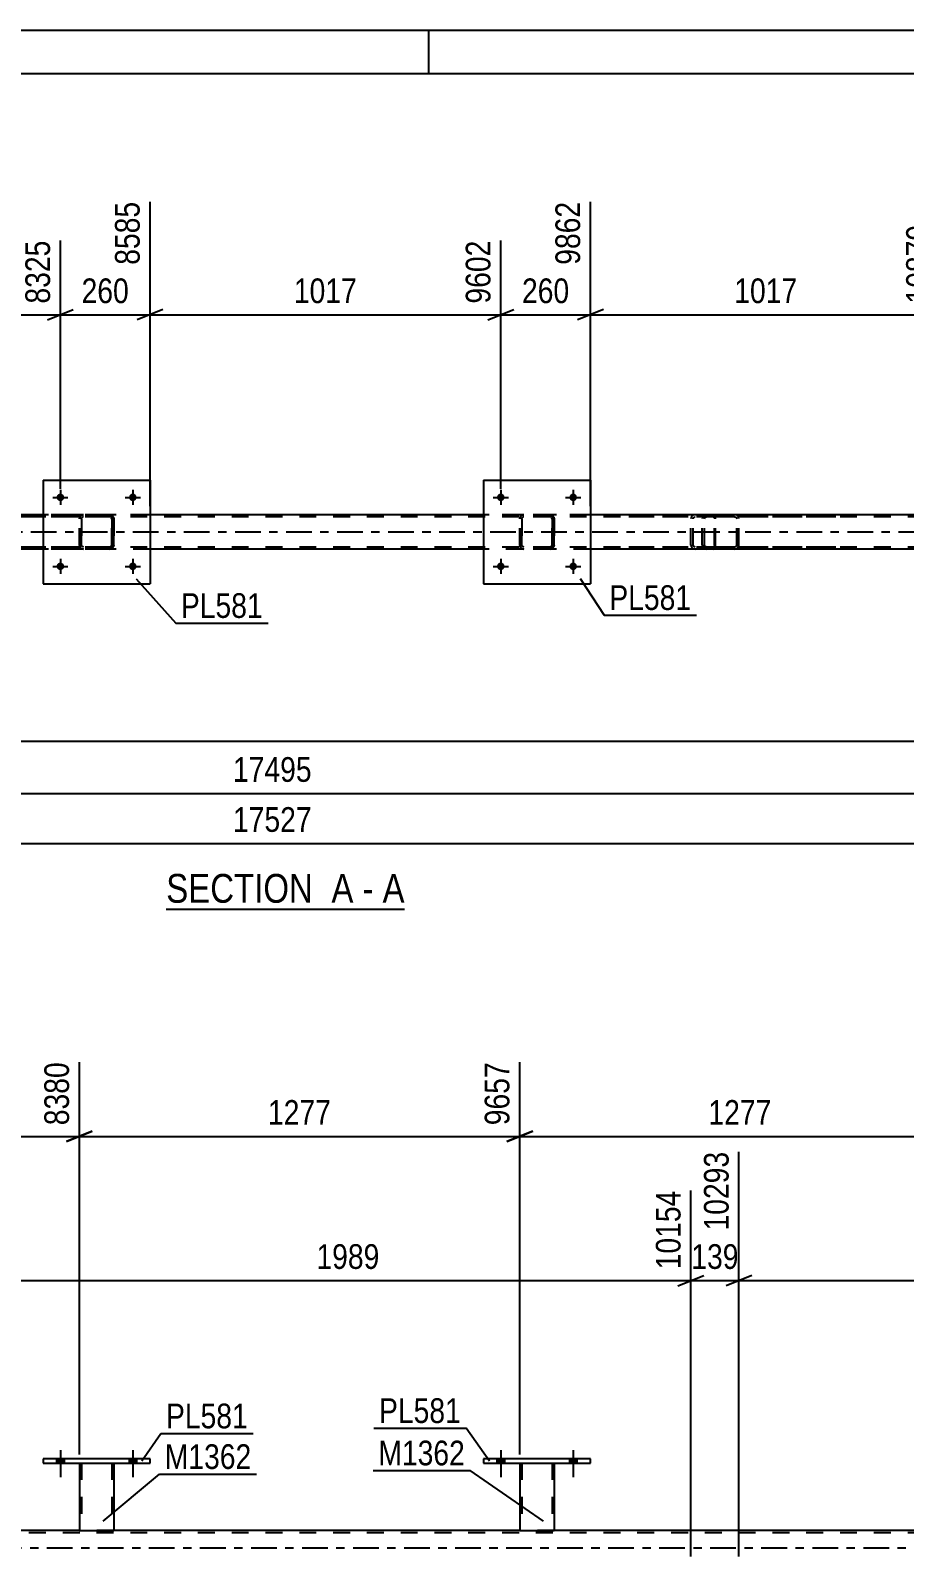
# Model space of a CAD drawing. Header units: millimetres. Extents: x -45 to 796, y -418 to 176.
# Drawn here: x 329.5 to 430.9, y -1 to 176 of the extents above; entities that cross this region are included whole.
import ezdxf

# ---------------------------------------------------------------- set-up
doc = ezdxf.new("R2010")
doc.units = ezdxf.units.MM
doc.linetypes.add('DXK_LINE_DOT2', pattern=[3.9198, 1.9599, -1.9599])
doc.linetypes.add('DXK_LINE_DOT3', pattern=[5.9187, 2.979, -0.9799, 0.9799, -0.9799])
doc.styles.add('Arial Narrow', font='ARIALN.TTF', dxfattribs={"height": 0.2})

# ---------------------------------------------------------------- blocks, each defined once
blk = doc.blocks.new('Unknown-122568648-1133')
at = {"color": 5, "linetype": 'Continuous'}
for p, q in [((795.73, 175.95), (-45.27, 175.95)), ((375.73, 170.95), (375.73, 175.95)), ((790.73, 170.95), (-40.27, 170.95))]:
    blk.add_line(p, q, dxfattribs=at)
blk = doc.blocks.new('Unknown-122568648-11 - 3869')
at = {"color": 6, "linetype": 'Continuous'}
blk.add_line((345.29, 74.06), (372.94, 74.06), dxfattribs=at)
at = {"color": 0, "linetype": 'Continuous'}
for points in [[(363.4, 74.81), (363.4, 78.31), (345.29, 78.31), (345.29, 74.81)], [(367.01, 74.81), (367.01, 78.31), (364.45, 78.31), (364.45, 74.81)], [(369.33, 74.81), (369.33, 78.31), (368.06, 78.31), (368.06, 74.81)], [(372.94, 74.81), (372.94, 78.31), (370.38, 78.31), (370.38, 74.81)]]:
    blk.add_wipeout(points, dxfattribs=at)
at = {"color": 7, "linetype": 'Continuous', "style": 'Arial Narrow'}
for s, p in [('SECTION ', (345.29, 74.81)), ('A', (364.45, 74.81)), ('A', (370.38, 74.81)), ('-', (368.06, 74.81))]:
    blk.add_text(s, height=3.34, dxfattribs=at).set_placement(p)
blk = doc.blocks.new('Part-122568648-4016 - 3869')
at = {"color": 7, "linetype": 'DXK_LINE_DOT2'}
for p, q in [((407.5, 119.5), (407.46, 119.33)), ((407.46, 116.29), (407.46, 119.33)), ((407.5, 119.52), (407.5, 119.5)), ((407.72, 119.33), (407.74, 119.43)), ((407.72, 116.29), (407.72, 119.33)), ((407.74, 119.43), (407.79, 119.5)), ((407.97, 119.81), (407.78, 119.78)), ((407.79, 119.5), (407.88, 119.56)), ((407.88, 119.56), (407.97, 119.57)), ((422.96, 119.81), (407.97, 119.81)), ((422.96, 119.57), (407.97, 119.57)), ((411.4, 119.78), (411.21, 119.81)), ((411.21, 119.57), (411.31, 119.56)), ((411.31, 119.56), (411.39, 119.5)), ((411.39, 119.5), (411.44, 119.43)), ((411.44, 119.43), (411.46, 119.33)), ((411.46, 116.29), (411.46, 119.33)), ((411.68, 119.5), (411.68, 119.52)), ((411.72, 119.33), (411.68, 119.5)), ((411.72, 116.29), (411.72, 119.33)), ((407.46, 116.29), (407.48, 116.2)), ((407.48, 116.2), (407.5, 116.11)), ((407.74, 116.2), (407.72, 116.29)), ((407.79, 116.13), (407.74, 116.2)), ((407.78, 115.85), (407.97, 115.81)), ((407.88, 116.07), (407.79, 116.13)), ((407.97, 116.05), (407.88, 116.07)), ((422.96, 116.05), (407.97, 116.05)), ((422.96, 115.81), (407.97, 115.81)), ((411.31, 116.07), (411.21, 116.05)), ((411.21, 115.81), (411.4, 115.85)), ((411.39, 116.13), (411.31, 116.07)), ((411.44, 116.2), (411.39, 116.13)), ((411.46, 116.29), (411.44, 116.2)), ((411.68, 116.11), (411.7, 116.2)), ((411.7, 116.2), (411.72, 116.29))]:
    blk.add_line(p, q, dxfattribs=at)
for centre, start, end in [((407.95, 119.31), 110.7583, 155.68), ((411.23, 119.31), 24.32, 69.2417), ((407.95, 116.32), 204.32, 249.2417), ((411.23, 116.32), 290.7583, 335.68)]:
    blk.add_arc(centre, 0.496, start, end, dxfattribs=at)
blk = doc.blocks.new('Part-122568648-4022 - 3869')
at = {"color": 7, "linetype": 'DXK_LINE_DOT2'}
for p, q in [((699.79, 119.57), (57.33, 119.57)), ((699.79, 119.81), (75.61, 119.81)), ((343.41, 119.81), (331.01, 119.81)), ((394.49, 119.81), (382.09, 119.81)), ((699.79, 116.05), (57.33, 116.05)), ((343.41, 115.81), (331.01, 115.81)), ((394.49, 115.81), (382.09, 115.81))]:
    blk.add_line(p, q, dxfattribs=at)
at = {"color": 2, "linetype": 'Continuous'}
for p, q in [((331.01, 119.81), (292.33, 119.81)), ((382.09, 119.81), (343.41, 119.81)), ((433.17, 119.81), (394.49, 119.81)), ((331.01, 115.81), (292.33, 115.81)), ((382.09, 115.81), (343.41, 115.81)), ((433.17, 115.81), (394.49, 115.81))]:
    blk.add_line(p, q, dxfattribs=at)
at = {"color": 7, "linetype": 'DXK_LINE_DOT3'}
blk.add_line((57.33, 117.81), (699.79, 117.81), dxfattribs=at)
blk = doc.blocks.new('Part-122568648-3949 - 3869')
at = {"color": 2, "linetype": 'Continuous'}
for p, q in [((331.01, 123.81), (331.01, 111.81)), ((331.01, 123.81), (343.41, 123.81)), ((343.41, 123.81), (343.41, 111.81)), ((331.01, 111.81), (343.41, 111.81))]:
    blk.add_line(p, q, dxfattribs=at)
blk = doc.blocks.new('Part-122568648-3950 - 3869')
at = {"color": 7, "linetype": 'DXK_LINE_DOT2'}
for p, q in [((335.21, 119.33), (335.25, 119.52)), ((335.25, 119.52), (335.21, 119.33)), ((335.21, 116.29), (335.21, 119.33)), ((335.21, 119.33), (335.21, 119.33)), ((335.21, 116.29), (335.21, 119.33)), ((335.45, 119.33), (335.47, 119.43)), ((335.45, 119.33), (335.47, 119.43)), ((335.45, 116.29), (335.45, 119.33)), ((335.45, 119.33), (335.45, 119.33)), ((335.45, 119.33), (335.45, 116.29)), ((335.52, 119.5), (335.47, 119.43)), ((335.5, 119.78), (335.69, 119.81)), ((335.69, 119.81), (335.5, 119.78)), ((335.6, 119.56), (335.52, 119.5)), ((335.69, 119.57), (335.6, 119.56)), ((338.73, 119.81), (335.69, 119.81)), ((338.73, 119.57), (335.69, 119.57)), ((338.73, 119.81), (338.91, 119.78)), ((338.91, 119.78), (338.73, 119.81)), ((338.82, 119.56), (338.73, 119.57)), ((338.9, 119.5), (338.82, 119.56)), ((338.9, 119.5), (338.95, 119.43)), ((338.95, 119.43), (338.97, 119.33)), ((338.97, 119.33), (338.95, 119.43)), ((338.97, 116.29), (338.97, 119.33)), ((338.97, 119.33), (338.97, 119.33)), ((338.97, 119.33), (338.97, 116.29)), ((339.17, 119.52), (339.21, 119.33)), ((339.21, 119.33), (339.17, 119.52)), ((339.21, 116.29), (339.21, 119.33)), ((339.21, 119.33), (339.21, 119.33)), ((339.21, 119.33), (339.21, 116.29)), ((335.21, 116.29), (335.21, 116.29)), ((335.25, 116.11), (335.21, 116.29)), ((335.21, 116.29), (335.25, 116.11)), ((335.45, 116.29), (335.45, 116.29)), ((335.47, 116.2), (335.45, 116.29)), ((335.47, 116.2), (335.45, 116.29)), ((335.52, 116.12), (335.47, 116.2)), ((335.69, 115.81), (335.5, 115.85)), ((335.5, 115.85), (335.69, 115.81)), ((335.6, 116.07), (335.52, 116.12)), ((335.69, 116.05), (335.6, 116.07)), ((338.73, 116.05), (335.69, 116.05)), ((338.73, 115.81), (335.69, 115.81)), ((338.82, 116.07), (338.73, 116.05)), ((338.91, 115.85), (338.73, 115.81)), ((338.73, 115.81), (338.91, 115.85)), ((338.9, 116.12), (338.82, 116.07)), ((338.95, 116.2), (338.9, 116.12)), ((338.97, 116.29), (338.95, 116.2)), ((338.95, 116.2), (338.97, 116.29)), ((338.97, 116.29), (338.97, 116.29)), ((339.21, 116.29), (339.17, 116.11)), ((339.17, 116.11), (339.21, 116.29)), ((339.21, 116.29), (339.21, 116.29))]:
    blk.add_line(p, q, dxfattribs=at)
at = {"color": 7, "linetype": 'DXK_LINE_DOT3'}
blk.add_line((337.21, 117.81), (337.21, 117.81), dxfattribs=at)
at = {"color": 7, "linetype": 'DXK_LINE_DOT2'}
for centre, start, end in [((335.69, 119.33), 112.5, 157.5), ((335.69, 119.33), 112.5, 157.5), ((338.73, 119.33), 22.5, 67.5), ((338.73, 119.33), 22.5, 67.5), ((335.69, 116.29), 202.5, 247.5), ((335.69, 116.29), 202.5, 247.5), ((338.73, 116.29), 292.5, 337.5), ((338.73, 116.29), 292.5, 337.5)]:
    blk.add_arc(centre, 0.48, start, end, dxfattribs=at)
blk = doc.blocks.new('Part-122568648-3994 - 3869')
at = {"color": 7, "linetype": 'DXK_LINE_DOT2'}
for p, q in [((408.74, 119.81), (396.58, 119.81)), ((408.74, 119.57), (396.58, 119.57)), ((406.18, 119.5), (406.14, 119.33)), ((406.14, 116.29), (406.14, 119.33)), ((406.18, 119.52), (406.18, 119.5)), ((406.4, 119.33), (406.42, 119.43)), ((406.4, 116.29), (406.4, 119.33)), ((406.42, 119.43), (406.47, 119.5)), ((406.65, 119.81), (406.46, 119.78)), ((406.47, 119.5), (406.55, 119.56)), ((406.55, 119.56), (406.65, 119.57)), ((407.46, 119.81), (407.46, 119.57)), ((408.84, 119.78), (408.74, 119.81)), ((408.74, 119.57), (408.79, 119.56)), ((408.79, 119.56), (408.83, 119.5)), ((408.83, 119.5), (408.86, 119.43)), ((408.93, 119.67), (408.84, 119.78)), ((408.86, 119.43), (408.87, 119.33)), ((408.87, 116.29), (408.87, 119.33)), ((408.99, 119.52), (408.93, 119.67)), ((409.01, 119.33), (408.99, 119.52)), ((409.01, 116.29), (409.01, 119.33)), ((408.74, 116.05), (396.58, 116.05)), ((408.74, 115.81), (396.58, 115.81)), ((406.14, 116.29), (406.16, 116.2)), ((406.16, 116.2), (406.18, 116.11)), ((406.42, 116.2), (406.4, 116.29)), ((406.47, 116.13), (406.42, 116.2)), ((406.46, 115.85), (406.65, 115.81)), ((406.55, 116.07), (406.47, 116.13)), ((406.65, 116.05), (406.55, 116.07)), ((407.46, 115.81), (407.46, 116.05)), ((408.79, 116.07), (408.74, 116.05)), ((408.74, 115.81), (408.84, 115.85)), ((408.83, 116.13), (408.79, 116.07)), ((408.86, 116.2), (408.83, 116.13)), ((408.84, 115.85), (408.93, 115.96)), ((408.87, 116.29), (408.86, 116.2)), ((408.93, 115.96), (408.99, 116.11)), ((408.99, 116.11), (409.01, 116.29))]:
    blk.add_line(p, q, dxfattribs=at)
for centre, start, end in [((406.63, 119.32), 111.1941, 156.1506), ((406.63, 116.31), 203.8494, 248.8059)]:
    blk.add_arc(centre, 0.492, start, end, dxfattribs=at)
blk = doc.blocks.new('Bolt-122568648-4074 - 3869')
at = {"linetype": 'Continuous'}
for points in [[(384.53, 113.82, -1), (383.65, 113.82, -1)], [(392.93, 113.82, -1), (392.05, 113.82, -1)]]:
    blk.add_hatch(color=1, dxfattribs=at).paths.add_polyline_path(points)
at = {"color": 1, "linetype": 'Continuous'}
for p, q in [((383.21, 113.82), (384.97, 113.82)), ((384.09, 114.7), (384.09, 112.94)), ((391.61, 113.82), (393.37, 113.82)), ((392.49, 114.7), (392.49, 112.94))]:
    blk.add_line(p, q, dxfattribs=at)
blk = doc.blocks.new('Bolt-122568648-4075 - 3869')
at = {"linetype": 'Continuous'}
for points in [[(384.53, 121.82, -1), (383.65, 121.82, -1)], [(392.93, 121.82, -1), (392.05, 121.82, -1)]]:
    blk.add_hatch(color=1, dxfattribs=at).paths.add_polyline_path(points)
at = {"color": 1, "linetype": 'Continuous'}
for p, q in [((384.09, 122.7), (384.09, 120.94)), ((392.49, 122.7), (392.49, 120.94)), ((383.21, 121.82), (384.97, 121.82)), ((391.61, 121.82), (393.37, 121.82))]:
    blk.add_line(p, q, dxfattribs=at)
blk = doc.blocks.new('Bolt-122568648-4076 - 3869')
at = {"linetype": 'Continuous'}
for points in [[(333.45, 113.82, -1), (332.57, 113.82, -1)], [(341.85, 113.82, -1), (340.97, 113.82, -1)]]:
    blk.add_hatch(color=1, dxfattribs=at).paths.add_polyline_path(points)
at = {"color": 1, "linetype": 'Continuous'}
for p, q in [((332.13, 113.82), (333.89, 113.82)), ((333.01, 114.7), (333.01, 112.94)), ((340.53, 113.82), (342.29, 113.82)), ((341.41, 114.7), (341.41, 112.94))]:
    blk.add_line(p, q, dxfattribs=at)
blk = doc.blocks.new('Bolt-122568648-4077 - 3869')
at = {"linetype": 'Continuous'}
for points in [[(333.45, 121.82, -1), (332.57, 121.82, -1)], [(341.85, 121.82, -1), (340.97, 121.82, -1)]]:
    blk.add_hatch(color=1, dxfattribs=at).paths.add_polyline_path(points)
at = {"color": 1, "linetype": 'Continuous'}
for p, q in [((333.01, 122.7), (333.01, 120.94)), ((341.41, 122.7), (341.41, 120.94)), ((332.13, 121.82), (333.89, 121.82)), ((340.53, 121.82), (342.29, 121.82))]:
    blk.add_line(p, q, dxfattribs=at)
blk = doc.blocks.new('Part-122568648-4078 - 3869')
at = {"color": 7, "linetype": 'DXK_LINE_DOT2'}
for p, q in [((322.36, 119.5), (322.33, 119.33)), ((322.33, 116.29), (322.33, 119.33)), ((322.37, 119.52), (322.36, 119.5)), ((322.58, 119.33), (322.6, 119.43)), ((322.58, 116.29), (322.58, 119.33)), ((322.6, 119.43), (322.66, 119.5)), ((322.84, 119.81), (322.64, 119.78)), ((322.66, 119.5), (322.74, 119.56)), ((322.74, 119.56), (322.84, 119.57)), ((337.83, 119.81), (322.84, 119.81)), ((337.83, 119.57), (322.84, 119.57)), ((326.27, 119.78), (326.07, 119.81)), ((326.07, 119.57), (326.17, 119.56)), ((326.17, 119.56), (326.25, 119.5)), ((326.25, 119.5), (326.31, 119.43)), ((326.31, 119.43), (326.33, 119.33)), ((326.33, 116.29), (326.33, 119.33)), ((326.55, 119.5), (326.55, 119.52)), ((326.59, 119.33), (326.55, 119.5)), ((326.59, 116.29), (326.59, 119.33)), ((322.33, 116.29), (322.35, 116.2)), ((322.35, 116.2), (322.37, 116.11)), ((322.6, 116.2), (322.58, 116.29)), ((322.66, 116.13), (322.6, 116.2)), ((322.64, 115.85), (322.84, 115.81)), ((322.74, 116.07), (322.66, 116.13)), ((322.84, 116.05), (322.74, 116.07)), ((337.83, 116.05), (322.84, 116.05)), ((337.83, 115.81), (322.84, 115.81)), ((326.17, 116.07), (326.07, 116.05)), ((326.07, 115.81), (326.27, 115.85)), ((326.25, 116.13), (326.17, 116.07)), ((326.31, 116.2), (326.25, 116.13)), ((326.33, 116.29), (326.31, 116.2)), ((326.55, 116.11), (326.57, 116.2)), ((326.57, 116.2), (326.59, 116.29))]:
    blk.add_line(p, q, dxfattribs=at)
for centre, start, end in [((322.82, 119.31), 110.7583, 155.68), ((326.09, 119.31), 24.32, 69.2417), ((322.82, 116.32), 204.32, 249.2417), ((326.09, 116.32), 290.7583, 335.68)]:
    blk.add_arc(centre, 0.496, start, end, dxfattribs=at)
blk = doc.blocks.new('Part-122568648-4134 - 3869')
at = {"color": 7, "linetype": 'DXK_LINE_DOT2'}
for p, q in [((386.29, 119.33), (386.33, 119.52)), ((386.33, 119.52), (386.29, 119.33)), ((386.29, 116.29), (386.29, 119.33)), ((386.29, 119.33), (386.29, 119.33)), ((386.29, 116.29), (386.29, 119.33)), ((386.53, 119.33), (386.55, 119.43)), ((386.53, 119.33), (386.55, 119.43)), ((386.53, 116.29), (386.53, 119.33)), ((386.53, 119.33), (386.53, 119.33)), ((386.53, 119.33), (386.53, 116.29)), ((386.6, 119.5), (386.55, 119.43)), ((386.59, 119.78), (386.77, 119.81)), ((386.77, 119.81), (386.59, 119.78)), ((386.68, 119.56), (386.6, 119.5)), ((386.77, 119.57), (386.68, 119.56)), ((389.81, 119.81), (386.77, 119.81)), ((389.81, 119.57), (386.77, 119.57)), ((389.81, 119.81), (389.99, 119.78)), ((389.99, 119.78), (389.81, 119.81)), ((389.9, 119.56), (389.81, 119.57)), ((389.98, 119.5), (389.9, 119.56)), ((389.98, 119.5), (390.03, 119.43)), ((390.03, 119.43), (390.05, 119.33)), ((390.05, 119.33), (390.03, 119.43)), ((390.05, 116.29), (390.05, 119.33)), ((390.05, 119.33), (390.05, 119.33)), ((390.05, 119.33), (390.05, 116.29)), ((390.25, 119.52), (390.29, 119.33)), ((390.29, 119.33), (390.25, 119.52)), ((390.29, 116.29), (390.29, 119.33)), ((390.29, 119.33), (390.29, 119.33)), ((390.29, 119.33), (390.29, 116.29)), ((386.29, 116.29), (386.29, 116.29)), ((386.33, 116.11), (386.29, 116.29)), ((386.29, 116.29), (386.33, 116.11)), ((386.53, 116.29), (386.53, 116.29)), ((386.55, 116.2), (386.53, 116.29)), ((386.55, 116.2), (386.53, 116.29)), ((386.6, 116.12), (386.55, 116.2)), ((386.77, 115.81), (386.59, 115.85)), ((386.59, 115.85), (386.77, 115.81)), ((386.68, 116.07), (386.6, 116.12)), ((386.77, 116.05), (386.68, 116.07)), ((389.81, 116.05), (386.77, 116.05)), ((389.81, 115.81), (386.77, 115.81)), ((389.9, 116.07), (389.81, 116.05)), ((389.99, 115.85), (389.81, 115.81)), ((389.81, 115.81), (389.99, 115.85)), ((389.98, 116.12), (389.9, 116.07)), ((390.03, 116.2), (389.98, 116.12)), ((390.05, 116.29), (390.03, 116.2)), ((390.03, 116.2), (390.05, 116.29)), ((390.05, 116.29), (390.05, 116.29)), ((390.29, 116.29), (390.25, 116.11)), ((390.25, 116.11), (390.29, 116.29)), ((390.29, 116.29), (390.29, 116.29))]:
    blk.add_line(p, q, dxfattribs=at)
at = {"color": 7, "linetype": 'DXK_LINE_DOT3'}
blk.add_line((388.29, 117.81), (388.29, 117.81), dxfattribs=at)
at = {"color": 7, "linetype": 'DXK_LINE_DOT2'}
for centre, start, end in [((386.77, 119.33), 112.5, 157.5), ((386.77, 119.33), 112.5, 157.5), ((389.81, 119.33), 22.5, 67.5), ((389.81, 119.33), 22.5, 67.5), ((386.77, 116.29), 202.5, 247.5), ((386.77, 116.29), 202.5, 247.5), ((389.81, 116.29), 292.5, 337.5), ((389.81, 116.29), 292.5, 337.5)]:
    blk.add_arc(centre, 0.48, start, end, dxfattribs=at)
blk = doc.blocks.new('Part-122568648-4158 - 3869')
at = {"color": 2, "linetype": 'Continuous'}
for p, q in [((382.09, 123.81), (382.09, 111.81)), ((382.09, 123.81), (394.49, 123.81)), ((394.49, 123.81), (394.49, 111.81)), ((382.09, 111.81), (394.49, 111.81))]:
    blk.add_line(p, q, dxfattribs=at)
blk = doc.blocks.new('Part-122568648-5223 - 5055')
at = {"color": 2, "linetype": 'Continuous'}
for p, q in [((386.29, 9.84), (386.29, 2)), ((390.29, 9.84), (390.29, 2)), ((386.29, 2), (390.29, 2))]:
    blk.add_line(p, q, dxfattribs=at)
at = {"color": 7, "linetype": 'DXK_LINE_DOT2'}
for p, q in [((386.29, 9.84), (390.29, 9.84)), ((386.29, 9.84), (386.29, 9.84)), ((386.29, 9.84), (386.29, 9.84)), ((386.53, 9.84), (386.53, 2)), ((390.05, 9.84), (390.05, 2)), ((390.29, 9.84), (390.29, 9.84)), ((390.29, 9.84), (390.29, 9.84)), ((389.99, 2), (390.03, 2)), ((389.99, 2), (390.03, 2)), ((390.03, 2), (390.05, 2)), ((390.03, 2), (390.05, 2))]:
    blk.add_line(p, q, dxfattribs=at)
blk = doc.blocks.new('Part-122568648-5410 - 5055')
at = {"color": 2, "linetype": 'Continuous'}
for p, q in [((331.01, 10.32), (331.01, 9.84)), ((343.41, 10.32), (331.01, 10.32)), ((331.01, 9.84), (343.41, 9.84)), ((343.41, 9.84), (343.41, 10.32))]:
    blk.add_line(p, q, dxfattribs=at)
blk = doc.blocks.new('Part-122568648-5289 - 5055')
at = {"color": 2, "linetype": 'Continuous'}
for p, q in [((335.21, 2), (288.13, 2)), ((386.29, 2), (339.21, 2)), ((437.37, 2), (390.29, 2))]:
    blk.add_line(p, q, dxfattribs=at)
at = {"color": 7, "linetype": 'DXK_LINE_DOT2'}
for p, q in [((339.21, 2), (335.21, 2)), ((390.29, 2), (386.29, 2)), ((699.79, 1.76), (0, 1.76))]:
    blk.add_line(p, q, dxfattribs=at)
at = {"color": 7, "linetype": 'DXK_LINE_DOT3'}
blk.add_line((0, 0), (699.79, 0), dxfattribs=at)
blk = doc.blocks.new('Part-122568648-5400 - 5055')
at = {"color": 2, "linetype": 'Continuous'}
for p, q in [((382.09, 10.32), (382.09, 9.84)), ((394.49, 10.32), (382.09, 10.32)), ((382.09, 9.84), (394.49, 9.84)), ((394.49, 9.84), (394.49, 10.32))]:
    blk.add_line(p, q, dxfattribs=at)
blk = doc.blocks.new('Bolt-122568648-5367 - 5055')
at = {"linetype": 'Continuous'}
for points in [[(383.65, 9.84), (384.53, 9.84), (384.53, 10.32), (383.65, 10.32)], [(392.05, 9.84), (392.93, 9.84), (392.93, 10.32), (392.05, 10.32)]]:
    blk.add_hatch(color=1, dxfattribs=at).paths.add_polyline_path(points)
at = {"color": 1, "linetype": 'Continuous'}
for p, q in [((384.09, 11.32), (384.09, 8.2)), ((392.49, 11.32), (392.49, 8.2)), ((383.65, 10.32), (383.65, 9.84)), ((384.53, 10.32), (384.53, 9.84)), ((392.05, 10.32), (392.05, 9.84)), ((392.93, 10.32), (392.93, 9.84))]:
    blk.add_line(p, q, dxfattribs=at)
blk = doc.blocks.new('Bolt-122568648-5368 - 5055')
at = {"linetype": 'Continuous'}
for points in [[(383.65, 9.84), (384.53, 9.84), (384.53, 10.32), (383.65, 10.32)], [(392.05, 9.84), (392.93, 9.84), (392.93, 10.32), (392.05, 10.32)]]:
    blk.add_hatch(color=1, dxfattribs=at).paths.add_polyline_path(points)
at = {"color": 1, "linetype": 'Continuous'}
for p, q in [((384.09, 11.32), (384.09, 8.2)), ((392.49, 11.32), (392.49, 8.2)), ((383.65, 10.32), (383.65, 9.84)), ((384.53, 10.32), (384.53, 9.84)), ((392.05, 10.32), (392.05, 9.84)), ((392.93, 10.32), (392.93, 9.84))]:
    blk.add_line(p, q, dxfattribs=at)
blk = doc.blocks.new('Part-122568648-5405 - 5055')
at = {"color": 2, "linetype": 'Continuous'}
for p, q in [((335.21, 9.84), (335.21, 2)), ((339.21, 9.84), (339.21, 2)), ((335.21, 2), (339.21, 2))]:
    blk.add_line(p, q, dxfattribs=at)
at = {"color": 7, "linetype": 'DXK_LINE_DOT2'}
for p, q in [((335.21, 9.84), (339.21, 9.84)), ((335.21, 9.84), (335.21, 9.84)), ((335.21, 9.84), (335.21, 9.84)), ((335.45, 9.84), (335.45, 2)), ((338.97, 9.84), (338.97, 2)), ((339.21, 9.84), (339.21, 9.84)), ((339.21, 9.84), (339.21, 9.84)), ((338.91, 2), (338.95, 2)), ((338.91, 2), (338.95, 2)), ((338.95, 2), (338.97, 2)), ((338.95, 2), (338.97, 2))]:
    blk.add_line(p, q, dxfattribs=at)
blk = doc.blocks.new('Bolt-122568648-5439 - 5055')
at = {"linetype": 'Continuous'}
for points in [[(332.57, 9.84), (333.45, 9.84), (333.45, 10.32), (332.57, 10.32)], [(340.97, 9.84), (341.85, 9.84), (341.85, 10.32), (340.97, 10.32)]]:
    blk.add_hatch(color=1, dxfattribs=at).paths.add_polyline_path(points)
at = {"color": 1, "linetype": 'Continuous'}
for p, q in [((333.01, 11.32), (333.01, 8.2)), ((341.41, 11.32), (341.41, 8.2)), ((332.57, 10.32), (332.57, 9.84)), ((333.45, 10.32), (333.45, 9.84)), ((340.97, 10.32), (340.97, 9.84)), ((341.85, 10.32), (341.85, 9.84))]:
    blk.add_line(p, q, dxfattribs=at)
blk = doc.blocks.new('Bolt-122568648-5519 - 5055')
at = {"linetype": 'Continuous'}
for points in [[(332.57, 9.84), (333.45, 9.84), (333.45, 10.32), (332.57, 10.32)], [(340.97, 9.84), (341.85, 9.84), (341.85, 10.32), (340.97, 10.32)]]:
    blk.add_hatch(color=1, dxfattribs=at).paths.add_polyline_path(points)
at = {"color": 1, "linetype": 'Continuous'}
for p, q in [((333.01, 11.32), (333.01, 8.2)), ((341.41, 11.32), (341.41, 8.2)), ((332.57, 10.32), (332.57, 9.84)), ((333.45, 10.32), (333.45, 9.84)), ((340.97, 10.32), (340.97, 9.84)), ((341.85, 10.32), (341.85, 9.84))]:
    blk.add_line(p, q, dxfattribs=at)
blk = doc.blocks.new('StraightDimension-122568648-12221 - 3869')
at = {"color": 7, "linetype": 'Continuous'}
for p, q in [((292.33, 120.81), (292.33, 156.1)), ((333.01, 122.82), (333.01, 151.6)), ((293.83, 143.59), (290.83, 142.39)), ((331.51, 142.39), (334.51, 143.59)), ((292.33, 142.99), (333.01, 142.99))]:
    blk.add_line(p, q, dxfattribs=at)
at = {"color": 0, "linetype": 'Continuous'}
blk.add_wipeout([(332.41, 152.2), (328.21, 152.2), (328.21, 143.69), (332.41, 143.69)], dxfattribs=at)
at = {"color": 0}
blk.add_wipeout([(316.92, 143.74), (316.92, 147.94), (308.41, 147.94), (308.41, 143.74)], dxfattribs=at)
at = {"color": 3, "linetype": 'Continuous', "style": 'Arial Narrow'}
blk.add_text('8325', height=2.863, rotation=90.0002, dxfattribs=at).set_placement((331.81, 144.29))
at = {"color": 3, "style": 'Arial Narrow'}
blk.add_text('1017', height=2.863, dxfattribs=at).set_placement((309.01, 144.34))
blk = doc.blocks.new('StraightDimension-122568648-4487 - 3869')
at = {"color": 7, "linetype": 'Continuous'}
blk.add_line((14.77, 81.68), (700.43, 81.68), dxfattribs=at)
at = {"color": 0}
blk.add_wipeout([(362.77, 82.43), (362.77, 86.63), (352.43, 86.63), (352.43, 82.43)], dxfattribs=at)
at = {"color": 3, "style": 'Arial Narrow'}
blk.add_text('17527', height=2.863, dxfattribs=at).set_placement((353.03, 83.03))
blk = doc.blocks.new('StraightDimension-122568648-4349 - 3869')
at = {"color": 7, "linetype": 'Continuous'}
blk.add_line((15.41, 93.53), (580.9, 93.53), dxfattribs=at)
blk = doc.blocks.new('StraightDimension-122568648-4508 - 3869')
at = {"color": 7, "linetype": 'Continuous'}
blk.add_line((15.41, 87.48), (699.79, 87.48), dxfattribs=at)
at = {"color": 0}
blk.add_wipeout([(362.77, 88.23), (362.77, 92.43), (352.43, 92.43), (352.43, 88.23)], dxfattribs=at)
at = {"color": 3, "style": 'Arial Narrow'}
blk.add_text('17495', height=2.863, dxfattribs=at).set_placement((353.03, 88.83))
blk = doc.blocks.new('StraightDimension-122568648-12217 - 3869')
at = {"color": 7, "linetype": 'Continuous'}
for p, q in [((394.49, 120.81), (394.49, 156.1)), ((435.17, 122.82), (435.17, 153.43)), ((395.99, 143.59), (392.99, 142.39)), ((433.67, 142.39), (436.67, 143.59)), ((394.49, 142.99), (435.17, 142.99))]:
    blk.add_line(p, q, dxfattribs=at)
at = {"color": 0, "linetype": 'Continuous'}
blk.add_wipeout([(434.57, 154.03), (430.37, 154.03), (430.37, 143.69), (434.57, 143.69)], dxfattribs=at)
at = {"color": 0}
blk.add_wipeout([(419.09, 143.74), (419.09, 147.94), (410.57, 147.94), (410.57, 143.74)], dxfattribs=at)
at = {"color": 3, "linetype": 'Continuous', "style": 'Arial Narrow'}
blk.add_text('10879', height=2.863, rotation=90.0002, dxfattribs=at).set_placement((433.97, 144.29))
at = {"color": 3, "style": 'Arial Narrow'}
blk.add_text('1017', height=2.863, dxfattribs=at).set_placement((411.17, 144.34))
blk = doc.blocks.new('StraightDimension-122568648-12218 - 3869')
at = {"color": 7, "linetype": 'Continuous'}
for p, q in [((394.49, 120.81), (394.49, 156.1)), ((384.09, 122.82), (384.09, 151.6)), ((382.59, 142.39), (385.59, 143.59)), ((395.99, 143.59), (392.99, 142.39)), ((384.09, 142.99), (394.49, 142.99))]:
    blk.add_line(p, q, dxfattribs=at)
at = {"color": 0}
blk.add_wipeout([(392.63, 143.74), (392.63, 147.94), (385.95, 147.94), (385.95, 143.74)], dxfattribs=at)
at = {"color": 3, "style": 'Arial Narrow'}
blk.add_text('260', height=2.863, dxfattribs=at).set_placement((386.55, 144.34))
at = {"color": 0, "linetype": 'Continuous'}
blk.add_wipeout([(393.89, 156.7), (389.69, 156.7), (389.69, 148.19), (393.89, 148.19)], dxfattribs=at)
at = {"color": 3, "linetype": 'Continuous', "style": 'Arial Narrow'}
blk.add_text('9862', height=2.863, rotation=90.0002, dxfattribs=at).set_placement((393.29, 148.79))
blk = doc.blocks.new('StraightDimension-122568648-12219 - 3869')
at = {"color": 7, "linetype": 'Continuous'}
for p, q in [((343.41, 120.81), (343.41, 156.1)), ((384.09, 122.82), (384.09, 151.6)), ((344.91, 143.59), (341.91, 142.39)), ((382.59, 142.39), (385.59, 143.59)), ((343.41, 142.99), (384.09, 142.99))]:
    blk.add_line(p, q, dxfattribs=at)
at = {"color": 0, "linetype": 'Continuous'}
blk.add_wipeout([(383.49, 152.2), (379.29, 152.2), (379.29, 143.69), (383.49, 143.69)], dxfattribs=at)
at = {"color": 0}
blk.add_wipeout([(368, 143.74), (368, 147.94), (359.49, 147.94), (359.49, 143.74)], dxfattribs=at)
at = {"color": 3, "linetype": 'Continuous', "style": 'Arial Narrow'}
blk.add_text('9602', height=2.863, rotation=90.0002, dxfattribs=at).set_placement((382.89, 144.29))
at = {"color": 3, "style": 'Arial Narrow'}
blk.add_text('1017', height=2.863, dxfattribs=at).set_placement((360.09, 144.34))
blk = doc.blocks.new('StraightDimension-122568648-12220 - 3869')
at = {"color": 7, "linetype": 'Continuous'}
for p, q in [((343.41, 120.81), (343.41, 156.1)), ((333.01, 122.82), (333.01, 151.6)), ((331.51, 142.39), (334.51, 143.59)), ((344.91, 143.59), (341.91, 142.39)), ((333.01, 142.99), (343.41, 142.99))]:
    blk.add_line(p, q, dxfattribs=at)
at = {"color": 0}
blk.add_wipeout([(341.55, 143.74), (341.55, 147.94), (334.87, 147.94), (334.87, 143.74)], dxfattribs=at)
at = {"color": 3, "style": 'Arial Narrow'}
blk.add_text('260', height=2.863, dxfattribs=at).set_placement((335.47, 144.34))
at = {"color": 0, "linetype": 'Continuous'}
blk.add_wipeout([(342.81, 156.7), (338.61, 156.7), (338.61, 148.19), (342.81, 148.19)], dxfattribs=at)
at = {"color": 3, "linetype": 'Continuous', "style": 'Arial Narrow'}
blk.add_text('8585', height=2.863, rotation=90.0002, dxfattribs=at).set_placement((342.21, 148.79))
blk = doc.blocks.new('StraightDimension-122568648-6283 - 5055')
at = {"color": 7, "linetype": 'Continuous'}
for p, q in [((335.21, 10.84), (335.21, 56.33)), ((386.29, 10.84), (386.29, 56.33)), ((336.71, 48.31), (333.71, 47.11)), ((384.79, 47.11), (387.79, 48.31)), ((335.21, 47.71), (386.29, 47.71))]:
    blk.add_line(p, q, dxfattribs=at)
at = {"color": 0, "linetype": 'Continuous'}
blk.add_wipeout([(385.69, 56.93), (381.49, 56.93), (381.49, 48.41), (385.69, 48.41)], dxfattribs=at)
at = {"color": 0}
blk.add_wipeout([(365, 48.46), (365, 52.66), (356.49, 52.66), (356.49, 48.46)], dxfattribs=at)
at = {"color": 3, "linetype": 'Continuous', "style": 'Arial Narrow'}
blk.add_text('9657', height=2.863, rotation=90.0002, dxfattribs=at).set_placement((385.09, 49.01))
at = {"color": 3, "style": 'Arial Narrow'}
blk.add_text('1277', height=2.863, dxfattribs=at).set_placement((357.09, 49.06))
blk = doc.blocks.new('StraightDimension-122568648-6273 - 5055')
at = {"color": 7, "linetype": 'Continuous'}
for p, q in [((284.13, 10.84), (284.13, 56.33)), ((335.21, 10.84), (335.21, 56.33)), ((285.63, 48.31), (282.63, 47.11)), ((333.71, 47.11), (336.71, 48.31)), ((284.13, 47.71), (335.21, 47.71))]:
    blk.add_line(p, q, dxfattribs=at)
at = {"color": 0, "linetype": 'Continuous'}
blk.add_wipeout([(334.61, 56.93), (330.41, 56.93), (330.41, 48.41), (334.61, 48.41)], dxfattribs=at)
at = {"color": 0}
blk.add_wipeout([(313.92, 48.46), (313.92, 52.66), (305.41, 52.66), (305.41, 48.46)], dxfattribs=at)
at = {"color": 3, "linetype": 'Continuous', "style": 'Arial Narrow'}
blk.add_text('8380', height=2.863, rotation=90.0002, dxfattribs=at).set_placement((334.01, 49.01))
at = {"color": 3, "style": 'Arial Narrow'}
blk.add_text('1277', height=2.863, dxfattribs=at).set_placement((306.01, 49.06))
blk = doc.blocks.new('StraightDimension-122568648-13008 - 5055')
at = {"color": 7, "linetype": 'Continuous'}
for p, q in [((411.72, -1), (411.72, 45.94)), ((406.14, -1), (406.14, 41.44)), ((404.64, 30.4), (407.64, 31.6)), ((406.14, 31), (411.72, 31)), ((413.22, 31.6), (410.22, 30.4))]:
    blk.add_line(p, q, dxfattribs=at)
at = {"color": 0}
blk.add_wipeout([(412.27, 31.75), (412.27, 35.95), (405.59, 35.95), (405.59, 31.75)], dxfattribs=at)
at = {"color": 3, "style": 'Arial Narrow'}
blk.add_text('139', height=2.863, dxfattribs=at).set_placement((406.19, 32.35))
at = {"color": 0, "linetype": 'Continuous'}
blk.add_wipeout([(411.12, 46.54), (406.92, 46.54), (406.92, 36.2), (411.12, 36.2)], dxfattribs=at)
at = {"color": 3, "linetype": 'Continuous', "style": 'Arial Narrow'}
blk.add_text('10293', height=2.863, rotation=90.0002, dxfattribs=at).set_placement((410.52, 36.8))
blk = doc.blocks.new('StraightDimension-122568648-6293 - 5055')
at = {"color": 7, "linetype": 'Continuous'}
for p, q in [((437.37, 10.84), (437.37, 58.15)), ((386.29, 10.84), (386.29, 56.33)), ((387.79, 48.31), (384.79, 47.11)), ((435.87, 47.11), (438.87, 48.31)), ((386.29, 47.71), (437.37, 47.71))]:
    blk.add_line(p, q, dxfattribs=at)
at = {"color": 0, "linetype": 'Continuous'}
blk.add_wipeout([(436.77, 58.75), (432.57, 58.75), (432.57, 48.41), (436.77, 48.41)], dxfattribs=at)
at = {"color": 0}
blk.add_wipeout([(416.09, 48.46), (416.09, 52.66), (407.57, 52.66), (407.57, 48.46)], dxfattribs=at)
at = {"color": 3, "linetype": 'Continuous', "style": 'Arial Narrow'}
blk.add_text('10934', height=2.863, rotation=90.0002, dxfattribs=at).set_placement((436.17, 49.01))
at = {"color": 3, "style": 'Arial Narrow'}
blk.add_text('1277', height=2.863, dxfattribs=at).set_placement((408.17, 49.06))
blk = doc.blocks.new('StraightDimension-122568648-13007 - 5055')
at = {"color": 7, "linetype": 'Continuous'}
for p, q in [((411.72, -1), (411.72, 45.94)), ((491.28, -1), (491.28, 41.44)), ((413.22, 31.6), (410.22, 30.4)), ((411.72, 31), (491.28, 31)), ((489.78, 30.4), (492.78, 31.6))]:
    blk.add_line(p, q, dxfattribs=at)
at = {"color": 0, "linetype": 'Continuous'}
blk.add_wipeout([(490.68, 42.04), (486.48, 42.04), (486.48, 31.7), (490.68, 31.7)], dxfattribs=at)
at = {"color": 0}
blk.add_wipeout([(455.76, 31.75), (455.76, 35.95), (447.24, 35.95), (447.24, 31.75)], dxfattribs=at)
at = {"color": 3, "linetype": 'Continuous', "style": 'Arial Narrow'}
blk.add_text('12282', height=2.863, rotation=90.0002, dxfattribs=at).set_placement((490.08, 32.3))
at = {"color": 3, "style": 'Arial Narrow'}
blk.add_text('1989', height=2.863, dxfattribs=at).set_placement((447.84, 32.35))
blk = doc.blocks.new('StraightDimension-122568648-13009 - 5055')
at = {"color": 7, "linetype": 'Continuous'}
for p, q in [((326.59, -1), (326.59, 44.11)), ((406.14, -1), (406.14, 41.44)), ((328.09, 31.6), (325.09, 30.4)), ((326.59, 31), (406.14, 31)), ((404.64, 30.4), (407.64, 31.6))]:
    blk.add_line(p, q, dxfattribs=at)
at = {"color": 0, "linetype": 'Continuous'}
blk.add_wipeout([(405.54, 42.04), (401.34, 42.04), (401.34, 31.7), (405.54, 31.7)], dxfattribs=at)
at = {"color": 0}
blk.add_wipeout([(370.62, 31.75), (370.62, 35.95), (362.11, 35.95), (362.11, 31.75)], dxfattribs=at)
at = {"color": 3, "linetype": 'Continuous', "style": 'Arial Narrow'}
blk.add_text('10154', height=2.863, rotation=90.0002, dxfattribs=at).set_placement((404.94, 32.3))
at = {"color": 3, "style": 'Arial Narrow'}
blk.add_text('1989', height=2.863, dxfattribs=at).set_placement((362.71, 32.35))
blk = doc.blocks.new('Mark-122568648-3945 - 3869')
at = {"color": 0}
blk.add_wipeout([(356.5, 107.84), (356.5, 110.84), (346.99, 110.84), (346.99, 107.84)], dxfattribs=at)
blk.add_wipeout([(356.5, 107.84), (356.5, 110.84), (346.99, 110.84), (346.99, 107.84)], dxfattribs=at)
at = {"color": 30, "linetype": 'Continuous'}
for p, q in [((341.79, 112.36), (346.39, 107.24)), ((346.39, 107.24), (357.1, 107.24))]:
    blk.add_line(p, q, dxfattribs=at)
at = {"color": 3, "style": 'Arial Narrow'}
blk.add_text('PL581', height=2.863, dxfattribs=at).set_placement((346.99, 107.84))
blk = doc.blocks.new('Mark-122568648-4154 - 3869')
at = {"color": 0}
blk.add_wipeout([(406.18, 108.76), (406.18, 111.76), (396.68, 111.76), (396.68, 108.76)], dxfattribs=at)
blk.add_wipeout([(406.18, 108.76), (406.18, 111.76), (396.68, 111.76), (396.68, 108.76)], dxfattribs=at)
at = {"color": 30, "linetype": 'Continuous'}
for p, q in [((393.31, 112.41), (396.08, 108.16)), ((396.08, 108.16), (406.78, 108.16))]:
    blk.add_line(p, q, dxfattribs=at)
at = {"color": 3, "style": 'Arial Narrow'}
blk.add_text('PL581', height=2.863, dxfattribs=at).set_placement((396.68, 108.76))
blk = doc.blocks.new('Mark-122568648-5219 - 5055')
at = {"color": 0}
blk.add_wipeout([(379.94, 9.57), (379.94, 12.57), (369.89, 12.57), (369.89, 9.57)], dxfattribs=at)
blk.add_wipeout([(379.94, 9.57), (379.94, 12.57), (369.89, 12.57), (369.89, 9.57)], dxfattribs=at)
at = {"color": 30, "linetype": 'Continuous'}
for p in [(369.29, 8.97), (389.06, 3.1)]:
    blk.add_line(p, (380.54, 8.97), dxfattribs=at)
at = {"color": 3, "style": 'Arial Narrow'}
blk.add_text('M1362', height=2.863, dxfattribs=at).set_placement((369.89, 9.57))
blk = doc.blocks.new('Mark-122568648-5396 - 5055')
at = {"color": 0}
blk.add_wipeout([(379.47, 14.48), (379.47, 17.48), (369.97, 17.48), (369.97, 14.48)], dxfattribs=at)
blk.add_wipeout([(379.47, 14.48), (379.47, 17.48), (369.97, 17.48), (369.97, 14.48)], dxfattribs=at)
at = {"color": 30, "linetype": 'Continuous'}
for p in [(369.37, 13.88), (382.8, 10.07)]:
    blk.add_line(p, (380.07, 13.88), dxfattribs=at)
at = {"color": 3, "style": 'Arial Narrow'}
blk.add_text('PL581', height=2.863, dxfattribs=at).set_placement((369.97, 14.48))
blk = doc.blocks.new('Mark-122568648-5401 - 5055')
at = {"color": 0}
blk.add_wipeout([(355.17, 9.15), (355.17, 12.15), (345.12, 12.15), (345.12, 9.15)], dxfattribs=at)
blk.add_wipeout([(355.17, 9.15), (355.17, 12.15), (345.12, 12.15), (345.12, 9.15)], dxfattribs=at)
at = {"color": 30, "linetype": 'Continuous'}
for p, q in [((337.98, 3.1), (344.52, 8.55)), ((344.52, 8.55), (355.77, 8.55))]:
    blk.add_line(p, q, dxfattribs=at)
at = {"color": 3, "style": 'Arial Narrow'}
blk.add_text('M1362', height=2.863, dxfattribs=at).set_placement((345.12, 9.15))
blk = doc.blocks.new('Mark-122568648-5406 - 5055')
at = {"color": 0}
blk.add_wipeout([(354.77, 13.86), (354.77, 16.86), (345.26, 16.86), (345.26, 13.86)], dxfattribs=at)
blk.add_wipeout([(354.77, 13.86), (354.77, 16.86), (345.26, 16.86), (345.26, 13.86)], dxfattribs=at)
at = {"color": 30, "linetype": 'Continuous'}
for p, q in [((342.45, 10.09), (344.66, 13.26)), ((344.66, 13.26), (355.37, 13.26))]:
    blk.add_line(p, q, dxfattribs=at)
at = {"color": 3, "style": 'Arial Narrow'}
blk.add_text('PL581', height=2.863, dxfattribs=at).set_placement((345.26, 13.86))

msp = doc.modelspace()

# ---------------------------------------------------------------- block references
for name in ['Unknown-122568648-1133', 'Part-122568648-3949 - 3869', 'Bolt-122568648-4077 - 3869', 'Part-122568648-4158 - 3869', 'Bolt-122568648-4075 - 3869', 'Part-122568648-4022 - 3869', 'Part-122568648-4078 - 3869', 'Part-122568648-3950 - 3869', 'Part-122568648-4134 - 3869', 'Part-122568648-3994 - 3869', 'Part-122568648-4016 - 3869', 'Bolt-122568648-4076 - 3869', 'Bolt-122568648-4074 - 3869', 'Bolt-122568648-5439 - 5055', 'Bolt-122568648-5519 - 5055', 'Bolt-122568648-5367 - 5055', 'Bolt-122568648-5368 - 5055', 'Part-122568648-5410 - 5055', 'Part-122568648-5405 - 5055', 'Part-122568648-5400 - 5055', 'Part-122568648-5223 - 5055', 'Part-122568648-5289 - 5055']:
    msp.add_blockref(name, (0, 0))

# ---------------------------------------------------------------- next in the draw order: block references
for name in ['StraightDimension-122568648-12221 - 3869', 'StraightDimension-122568648-12217 - 3869', 'StraightDimension-122568648-4487 - 3869', 'Unknown-122568648-11 - 3869', 'StraightDimension-122568648-6283 - 5055', 'StraightDimension-122568648-13008 - 5055']:
    msp.add_blockref(name, (0, 0))

# ---------------------------------------------------------------- next in the draw order: block references
for name in ['StraightDimension-122568648-12218 - 3869', 'StraightDimension-122568648-4349 - 3869', 'StraightDimension-122568648-6293 - 5055', 'StraightDimension-122568648-6273 - 5055']:
    msp.add_blockref(name, (0, 0))

# ---------------------------------------------------------------- next in the draw order: block references
for name in ['StraightDimension-122568648-12219 - 3869', 'StraightDimension-122568648-4508 - 3869', 'StraightDimension-122568648-13007 - 5055', 'StraightDimension-122568648-13009 - 5055']:
    msp.add_blockref(name, (0, 0))

# ---------------------------------------------------------------- next in the draw order: block references
for name in ['StraightDimension-122568648-12220 - 3869', 'Mark-122568648-3945 - 3869', 'Mark-122568648-4154 - 3869', 'Mark-122568648-5219 - 5055', 'Mark-122568648-5401 - 5055']:
    msp.add_blockref(name, (0, 0))

# ---------------------------------------------------------------- next in the draw order: block references
for name in ['Mark-122568648-5406 - 5055', 'Mark-122568648-5396 - 5055']:
    msp.add_blockref(name, (0, 0))

doc.saveas('drawing.dxf')
